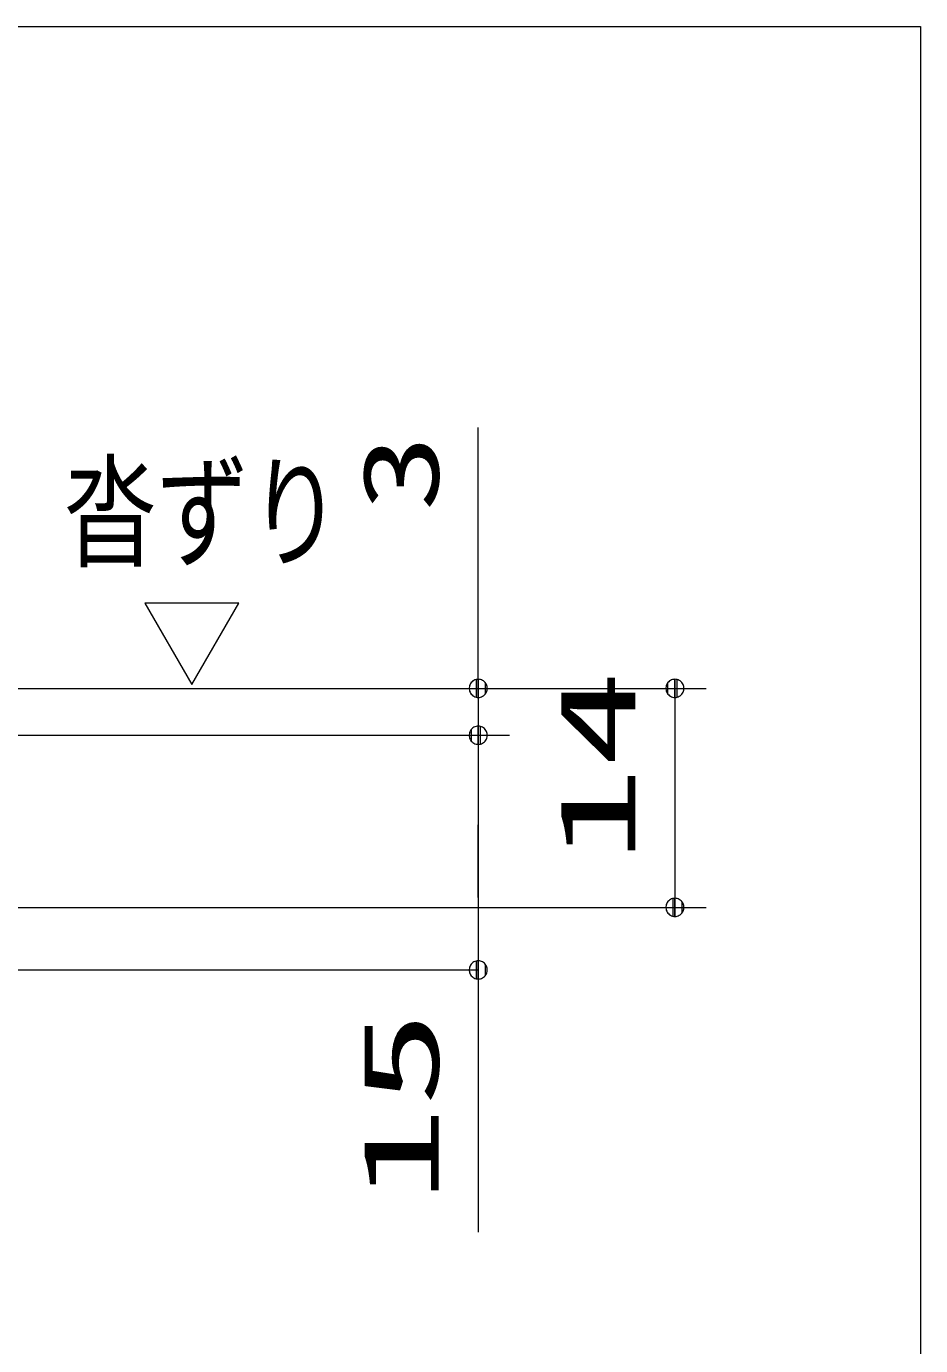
# Model space of a CAD drawing. Units: millimetres on the paper, scale 1:3. Extents: x -305 to 305, y -152 to 152.
# Drawn here: x -103.45 to -74.88, y -57.05 to -14.89 of the extents above; entities that cross this region are included whole.
import ezdxf
from ezdxf.enums import TextEntityAlignment as Align

# ---------------------------------------------------------------- set-up
doc = ezdxf.new("R2010")
doc.units = ezdxf.units.MM
doc.linetypes.add('LONG_CHAIN', pattern=[21, 18, -1, 1, -1])
doc.layers.add('0-2_0', color=7, linetype='Continuous', lineweight=9)
doc.layers.add('0-4_TV', color=7, linetype='Continuous', lineweight=9)
doc.styles.add('ＭＳ ゴシック', font='')
doc.styles.get('ＭＳ ゴシック').set_extended_font_data('MS Gothic')

# ---------------------------------------------------------------- blocks, each defined once
blk = doc.blocks.new('_DOTSMALL')
at = {"layer": '0-2_0'}
for p, q in [((0.0746, 0.1), (-0.0746, 0.1)), ((0.1223, -0.0248), (-0.1223, -0.0248))]:
    blk.add_line(p, q, dxfattribs=at)
for points in [[(0.125, 0), (0.124, 0.0157), (0.1211, 0.0311), (0.1162, 0.046), (0.1095, 0.0602), (0.1011, 0.0735), (0.0911, 0.0856), (0.0797, 0.0963), (0.067, 0.1055), (0.0532, 0.1131), (0.0386, 0.1189), (0.0234, 0.1228), (0.0078, 0.1248), (-0.0078, 0.1248), (-0.0234, 0.1228), (-0.0386, 0.1189), (-0.0532, 0.1131), (-0.067, 0.1055), (-0.0797, 0.0963), (-0.0911, 0.0856), (-0.1011, 0.0735), (-0.1095, 0.0602), (-0.1162, 0.046), (-0.1211, 0.0311), (-0.124, 0.0157), (-0.125, 0), (0, 0)], [(-0.125, 0), (-0.124, -0.0157), (-0.1211, -0.0311), (-0.1162, -0.046), (-0.1095, -0.0602), (-0.1011, -0.0735), (-0.0911, -0.0856), (-0.0797, -0.0963), (-0.067, -0.1055), (-0.0532, -0.1131), (-0.0386, -0.1189), (-0.0234, -0.1228), (-0.0078, -0.1248), (0.0078, -0.1248), (0.0234, -0.1228), (0.0386, -0.1189), (0.0532, -0.1131), (0.067, -0.1055), (0.0797, -0.0963), (0.0911, -0.0856), (0.1011, -0.0735), (0.1095, -0.0602), (0.1162, -0.046), (0.1211, -0.0311), (0.124, -0.0157), (0.125, 0), (0, 0)]]:
    blk.add_lwpolyline(points, close=True, dxfattribs=at)
blk = doc.blocks.new('TRI')
at = {"layer": '0-2_0'}
blk.add_lwpolyline([(0.5, 0.866), (0, 0), (1, 0)], close=True, dxfattribs=at)

msp = doc.modelspace()

# ---------------------------------------------------------------- linework, layer by layer
at = {"layer": '0-4_TV'}
for p, q in [((-171.854, -14.886), (-74.877, -14.886)), ((-74.877, -14.886), (-74.877, -80.346)), ((-89.012, -36.042), (-89.012, -27.708)), ((-105.019, -36.042), (-81.728, -36.042)), ((-89.012, -36.042), (-89.012, -37.542)), ((-82.728, -36.042), (-82.728, -43.042)), ((-104.369, -37.542), (-88.012, -37.542)), ((-89.012, -37.542), (-89.012, -45.042)), ((-89.012, -42.722), (-89.012, -40.402)), ((-111.869, -43.042), (-81.728, -43.042)), ((-89.012, -45.042), (-89.012, -53.426))]:
    msp.add_line(p, q, dxfattribs=at)
at = {"layer": '0-4_TV', "linetype": 'LONG_CHAIN'}
msp.add_line((-166.869, -45.042), (-89.012, -45.042), dxfattribs=at)

# ---------------------------------------------------------------- block references
at = {"layer": '0-4_TV'}
for name, p, xscale, yscale, rotation in [('TRI', (-98.164, -35.915), 3.000003, 3.000003, 60), ('_DOTSMALL', (-89.012, -36.042), 2.32, 2.32, 270), ('_DOTSMALL', (-82.728, -36.042), 2.32, 2.32, 90), ('_DOTSMALL', (-89.012, -37.542), 2.32, 2.32, 90), ('_DOTSMALL', (-89.012, -37.542), 2.32, 2.32, 90), ('_DOTSMALL', (-82.728, -43.042), 2.32, 2.32, 270), ('_DOTSMALL', (-89.012, -45.042), 2.32, 2.32, 270)]:
    msp.add_blockref(name, p, dxfattribs=dict(at, xscale=xscale, yscale=yscale, rotation=rotation))

# ---------------------------------------------------------------- texts
at = {"layer": '0-4_TV', "style": 'ＭＳ ゴシック'}
for s, width, p in [('3', 1.5, (-89.542, -30.402)), ('14', 1.85, (-83.258, -41.616)), ('15', 1.85, (-89.542, -52.482))]:
    msp.add_text(s, height=2.441, rotation=90, dxfattribs=dict(at, width=width)).set_placement(p, align=Align.BOTTOM_LEFT)
at = {"layer": '0-4_TV', "style": 'ＭＳ ゴシック', "width": 0.75}
msp.add_text('沓ずり', height=2.889, dxfattribs=at).set_placement((-102.247, -32.72), align=Align.BOTTOM_LEFT)

doc.saveas('drawing.dxf')
